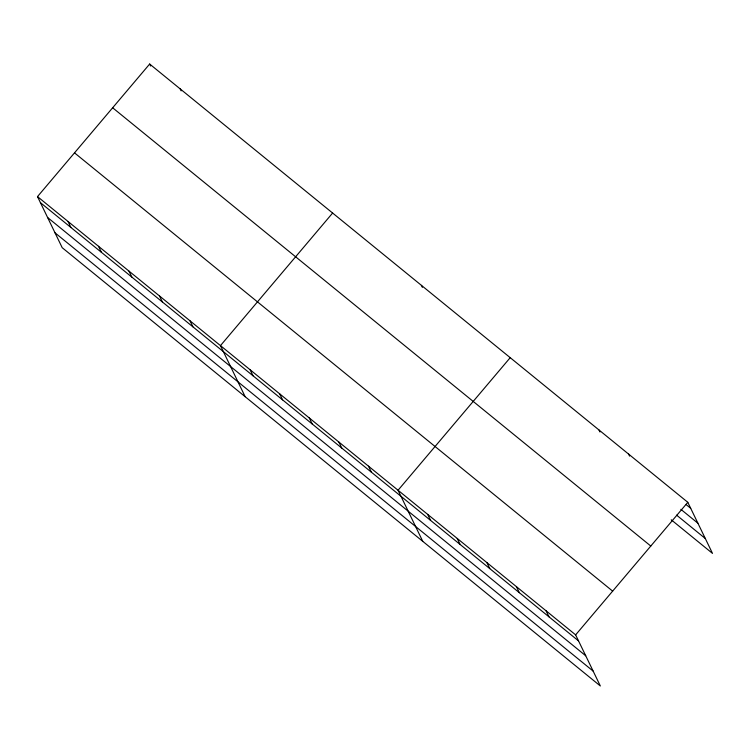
<?xml version="1.0" encoding="UTF-8"?>
<svg xmlns="http://www.w3.org/2000/svg" width="750" height="750" viewBox="0 0 750 750"><rect width="100%" height="100%" fill="white"/><g stroke="black" fill="none" stroke-linecap="round" stroke-linejoin="round"><path stroke-width="1.12" d="M37.5 196.603L575.634 634.875L600.337 685.969L62.203 247.697L37.5 196.603L149.662 64.031L687.797 502.303L712.5 553.397L671.241 519.797M332.625 213.038L220.472 345.619L245.166 396.713M510.216 357.666L398.053 490.247L422.756 541.341M575.634 634.875L687.797 502.303M686.231 504.675L690.712 508.331M680.859 509.325L697.903 523.2M676.613 515.147L705.309 538.519M112.65 107.775L650.784 546.047M74.513 152.859L612.656 591.131M40.416 202.641L578.55 640.913M47.606 217.509L585.741 655.781M55.013 232.828L593.147 671.1M628.603 454.088L629.578 456.103M599.006 429.984L599.981 431.991M421.425 285.356L422.391 287.362M546.038 610.772L548.953 616.8M516.441 586.669L519.356 592.697M486.844 562.566L489.759 568.594M457.247 538.462L460.162 544.491M427.65 514.35L430.566 520.388M368.456 466.144L371.372 472.172M180.159 88.866L181.125 90.872M338.859 442.041L341.775 448.069M149.662 64.031L150.638 66.037M309.262 417.938L312.178 423.966M279.666 393.825L282.581 399.862M250.069 369.722L252.984 375.759M189.975 320.784L192.891 326.812M159.478 295.95L162.394 301.978M128.981 271.116L131.897 277.144M98.494 246.281L101.4 252.309M67.997 221.447L70.912 227.475"/></g></svg>
